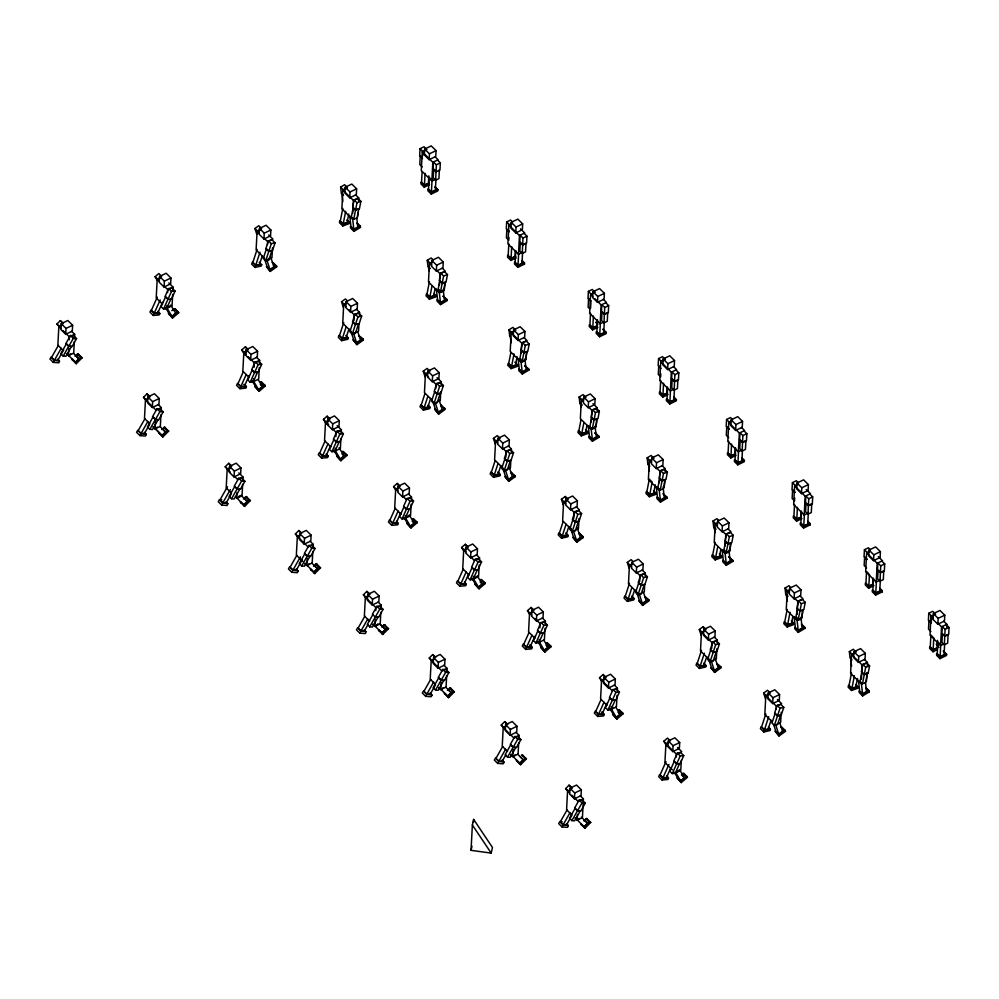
<?xml version="1.0" encoding="UTF-8"?>
<svg xmlns="http://www.w3.org/2000/svg" width="999" height="999" viewBox="0 0 999 999"><rect width="100%" height="100%" fill="white"/><g stroke="black" fill="none" stroke-linecap="round" stroke-linejoin="round"><path stroke-width="1.5" d="M63.212 323.464L60.34 320.629L56.881 324.101L59.753 326.948L61.488 325.212L58.841 326.473L57.867 345.204L63.149 350.412M61.214 323.688L60.914 329.533L65.709 334.278L72.315 331.106L72.627 325.249L67.82 320.504L61.214 323.688L66.021 328.421L65.709 334.278M74.313 341.571L73.714 353.097L68.431 355.632L68.806 348.426M69.256 339.785L69.406 336.913L63.074 330.644M74.463 338.686L74.688 334.365L71.528 331.243M149.838 396.703L146.953 393.868L143.494 397.34L146.378 400.187L148.114 398.451L145.467 399.712L144.48 418.444L149.763 423.663M147.84 396.928L147.54 402.772L152.335 407.517L158.941 404.345L159.253 398.489L154.445 393.756L147.84 396.928L152.647 401.673L152.335 407.517M159.828 277.959L157.193 279.221L156.206 297.952L162.55 304.208M159.565 276.436L159.253 282.28L164.061 287.025L170.667 283.853L170.966 277.997L166.171 273.251L159.565 276.436L164.36 281.169L164.061 287.025M160.939 414.81L160.34 426.336L155.045 428.871L155.432 421.665M161.164 410.489L161.314 407.604L158.142 404.483M166.92 305.494L166.771 308.379L172.053 305.844L172.665 294.318M167.607 292.532L167.757 289.66L164.585 286.526M172.889 289.997L173.039 287.113L168.819 282.942M229.82 467.882L227.185 469.155L226.199 487.874L231.481 493.094M229.558 466.358L229.246 472.215L234.053 476.96L240.659 473.776L240.959 467.932L236.164 463.186L229.558 466.358L234.353 471.103L234.053 476.96M246.453 351.198L243.818 352.46L242.832 371.191L249.176 377.447M237.063 492.544L236.763 498.314L242.045 495.766L242.657 484.253M246.191 349.675L245.879 355.519L250.687 360.264L257.292 357.093L257.592 351.236L252.797 346.503L246.191 349.675L250.986 354.42L250.687 360.264M242.882 479.932L243.032 477.047L238.811 472.877M259.728 229.957L257.093 231.231L256.106 249.95L264.56 258.291M259.465 228.434L259.153 234.29L263.961 239.023L270.567 235.851L270.866 229.995L266.071 225.262L259.465 228.434L264.26 233.179L263.961 239.023M253.546 378.746L253.396 381.618L258.679 379.083L259.29 367.557M254.146 367.22L254.37 362.899L248.039 356.631M259.515 363.236L259.665 360.352L256.493 357.23M267.495 244.543L267.657 241.658L264.485 238.524M272.49 247.764L271.953 257.842L267.994 259.752M299.975 535.102L297.34 536.376L296.353 555.094L302.697 561.363M299.712 533.578L299.4 539.435L304.208 544.18L310.814 540.996L311.114 535.152L306.318 530.407L299.712 533.578L304.508 538.324L304.208 544.18M312.812 551.473L312.2 562.986L306.918 565.534L307.292 558.329M313.037 547.152L313.187 544.268L310.015 541.133M330.02 419.043L327.135 416.196L323.439 419.368L326.323 422.215L328.172 420.629L325.524 421.903L324.55 440.621L330.881 446.89M327.897 419.105L327.597 424.962L332.392 429.707L338.998 426.523L339.31 420.679L334.503 415.934L327.897 419.105L332.704 423.851L332.392 429.707M346.815 188.112L342.844 190.022L341.87 208.741L352.435 219.181M345.217 187.225L344.917 193.082L349.712 197.827L356.318 194.643L356.631 188.799L351.823 184.053L345.217 187.225L350.025 191.97L349.712 197.827M335.264 448.176L335.115 451.061L340.397 448.514L340.921 438.436M335.864 436.65L336.089 432.33L332.917 429.208M347.327 300.849L345.404 298.951L341.546 301.748L344.418 304.595L346.353 303.197L343.706 304.47L342.732 323.189L351.186 331.531M346.091 301.673L345.779 307.53L350.574 312.262L357.192 309.091L357.492 303.246L352.697 298.501L346.091 301.673L350.886 306.418L350.574 312.262M341.221 432.679L341.383 429.795L337.15 425.624M352.734 213.411L353.409 200.449L342.844 190.022M357.717 216.633L357.942 212.312M358.541 200.799L358.691 197.914L355.532 194.78M353.971 320.654L354.27 314.897L348.988 309.678M358.953 323.876L358.579 331.081L353.296 333.616M359.415 315.234L359.565 312.362L356.393 309.228M368.007 595.966L365.359 597.24L364.373 615.958L369.655 621.178M367.732 594.442L367.42 600.299L372.227 605.044L378.833 601.873L379.145 596.016L374.338 591.271L367.732 594.442L372.527 599.188L372.227 605.044M380.831 612.337L380.219 623.851L374.937 626.398L375.312 619.193M375.774 610.551L375.924 607.667L365.359 597.24M381.056 608.016L381.206 605.132L378.034 601.997M398.326 487.849L395.679 489.123L394.705 507.842L401.036 514.11M398.052 486.326L397.752 492.182L402.547 496.928L409.153 493.743L409.465 487.899L404.657 483.154L398.052 486.326L402.859 491.071L402.547 496.928M426.885 149.638L424.013 146.791L420.042 148.701L419.68 155.719L422.552 158.566M425.562 150.275L422.265 151.86L421.278 170.592L431.843 181.019L435.814 179.108M422.702 155.757L422.927 151.548L420.042 148.701M422.102 171.965L421.566 182.205L424.45 185.052L428.409 183.154L428.796 175.836M405.419 515.397L405.269 518.281L410.552 515.734L411.151 504.22M424.637 149.076L424.325 154.92L429.133 159.665L435.739 156.493L436.051 150.637L431.243 145.891L424.637 149.076L429.445 153.809L429.133 159.665M424.263 187.2L424.363 185.452L421.004 182.13L420.904 183.891L424.263 187.2L429.558 184.665M424.45 185.052L425.062 173.351M411.376 499.9L411.526 497.015L408.366 493.881M431.843 181.019L432.829 162.3L422.265 151.86M431.231 194.081L431.318 192.332L427.959 189.011L427.872 190.759L431.231 194.081L437.837 190.909L437.899 189.735L435.377 187.25M431.418 191.933L432.03 180.232L429.145 177.385L428.534 189.086L431.418 191.933L435.377 190.022L435.914 179.783M432.117 261.988L429.47 263.261L428.484 281.98L439.048 292.42L444.343 289.872L444.717 282.68M429.995 371.228L427.122 368.394L423.251 371.191L426.136 374.038L428.072 372.627L425.424 373.901L424.45 392.632L431.843 399.925M439.398 169.855L438.936 178.634L435.626 180.22L436.363 164.823L433.491 161.975L433.116 168.993L436.001 171.84L439.96 169.942L440.334 162.912L437.45 160.077M431.843 260.464L431.543 266.321L436.338 271.066L442.944 267.882L443.256 262.038L438.449 257.292L431.843 260.464L436.65 265.21L436.338 271.066M427.797 371.116L427.497 376.96L432.292 381.705L438.898 378.534L439.21 372.677L434.403 367.932L427.797 371.116L432.604 375.849L432.292 381.705M439.048 292.42L439.198 289.535M439.435 285.214L440.035 273.689L436.863 270.567M435.764 388.661L435.989 384.34L432.817 381.206M440.746 391.883L440.297 400.524L436.326 402.422M441.121 384.677L441.271 381.793L437.05 377.622M435.576 657.417L432.692 654.57L429.233 658.054L432.117 660.901L433.841 659.153L431.206 660.426L430.219 679.158L435.502 684.365M433.578 657.642L433.266 663.486L438.074 668.231L444.68 665.059L444.992 659.203L440.184 654.457L433.578 657.642L438.374 662.374L438.074 668.231M446.678 675.524L446.066 687.05L440.784 689.585L441.158 682.379M446.903 671.203L447.053 668.319L443.881 665.197M467.669 548.076L463.698 549.987L462.724 568.706L469.055 574.974M466.083 547.19L465.771 553.046L470.566 557.792L477.185 554.62L477.485 548.763L472.689 544.018L466.083 547.19L470.879 551.935L470.566 557.792M473.439 576.261L473.289 579.145L478.571 576.61L479.17 565.084M479.408 560.764L479.557 557.879L476.386 554.745M471.041 850.336L472.365 824.999L473.651 819.392L492.482 847.502L491.208 853.109L471.041 850.336L472.003 846.141M473.489 822.377L473.651 819.392M512.549 221.928L510.626 220.03L506.668 221.94L506.293 228.958L509.178 231.805M500.149 438.449L497.277 435.614L493.406 438.411L496.291 441.246L498.226 439.847L495.579 441.121L494.605 459.852L503.046 468.194M512.187 223.514L508.891 225.1L507.904 243.831L518.469 254.258L522.44 252.36M497.952 438.336L497.652 444.18L502.447 448.926L509.053 445.754L509.365 439.897L504.557 435.152L497.952 438.336L502.759 443.069L502.447 448.926M508.803 243.744L508.191 255.444L511.076 258.291L515.034 256.393L515.347 250.537M508.966 237.263L508.816 240.185L506.406 237.812L506.868 229.046L509.265 231.406M511.263 222.315L510.951 228.159L515.759 232.904L522.365 229.733L522.664 223.876L517.869 219.131L511.263 222.315L516.058 227.048L515.759 232.904M510.889 260.452L510.988 258.691L507.617 255.369L507.529 257.13L510.889 260.452L516.183 257.904M511.076 258.291L511.688 246.591M513.823 331.431L511.188 332.692L510.202 351.423L520.766 361.85L526.048 359.315L526.436 352.11M515.771 250.624L515.159 262.325L518.031 265.172L522.002 263.261L522.614 251.561M505.844 457.317L506.143 451.548L502.972 448.426M513.561 329.907L513.249 335.751L518.056 340.497L524.662 337.325L524.962 331.468L520.167 326.735L513.561 329.907L518.356 334.653L518.056 340.497M518.469 254.258L519.455 235.539L508.891 225.1M517.857 267.32L517.944 265.572L514.585 262.25L514.497 263.998L517.857 267.32L524.463 264.148L524.525 262.974L522.002 260.489M518.031 265.172L518.656 253.471M510.826 460.539L510.452 467.744L506.481 469.642M511.276 451.898L511.426 449.013L508.266 445.879M522.252 253.471L519.855 251.099L520.317 242.32L522.714 244.693L526.023 243.107L525.561 251.873L522.252 253.471L522.989 238.062L520.117 235.215L519.742 242.245L522.627 245.08L526.585 243.182L526.96 236.164L524.075 233.316M520.766 361.85L520.916 358.978M521.216 353.209L521.753 343.132L511.188 332.692M507.592 724.475L504.707 721.628L501.248 725.099L504.133 727.946L505.856 726.211L503.221 727.484L502.235 746.203L507.517 751.423M505.594 724.687L505.282 730.544L510.089 735.276L516.695 732.105L517.007 726.261L512.2 721.515L505.594 724.687L510.389 729.432L510.089 735.276M518.693 742.569L518.081 754.095L512.799 756.643L513.174 749.437M518.918 738.249L519.068 735.376L515.896 732.242M534.04 610.327L531.156 607.479L527.46 610.639L530.344 613.486L532.192 611.9L529.545 613.174L528.571 631.905L534.902 638.161M531.918 610.389L531.618 616.233L536.413 620.978L543.019 617.807L543.331 611.95L538.536 607.205L531.918 610.389L536.725 615.122L536.413 620.978M539.285 639.447L539.135 642.332L544.418 639.797L545.017 628.271M539.885 627.934L540.109 623.613L534.827 618.393M545.242 623.95L545.404 621.066L542.232 617.944M567.569 500.087L563.598 501.985L562.624 520.716L571.066 529.058M565.971 499.2L565.671 505.044L570.466 509.79L577.072 506.618L577.385 500.761L572.577 496.016L565.971 499.2L570.779 503.933L570.466 509.79M573.863 518.181L574.163 512.425L570.991 509.29M583.978 398.651L581.343 399.912L580.357 418.643L590.921 429.071L596.203 426.536L596.515 420.766M595.229 292.32L592.345 289.473L588.386 291.371L588.011 298.401L590.896 301.248M588.586 298.476L588.124 307.255L589.722 308.841M583.716 397.127L583.404 402.972L588.211 407.717L594.817 404.545L595.117 398.688L590.322 393.956L583.716 397.127L588.511 401.873L588.211 407.717M578.995 518.518L578.471 528.608L574.5 530.506M593.244 293.269L590.596 294.543L589.622 313.261L600.187 323.701L604.145 321.79M590.596 308.167L590.909 302.31M590.521 313.187L589.909 324.887L592.794 327.734L596.753 325.824L597.065 319.98M592.981 291.745L592.669 297.602L597.477 302.347L604.083 299.163L604.383 293.319L599.587 288.574L592.981 291.745L597.777 296.491L597.477 302.347M570.204 789.747L567.557 791.021L566.583 809.752L571.865 814.959M592.607 329.882L592.694 328.122L589.335 324.812L589.248 326.561L592.607 329.882L597.889 327.347M592.794 327.734L593.406 316.034M569.929 788.223L569.63 794.08L574.425 798.825L581.031 795.654L581.343 789.797L576.535 785.052L569.929 788.223L574.737 792.969L574.425 798.825M591.296 421.878L591.908 410.352L588.736 407.217M597.489 320.055L596.865 331.768L599.75 334.603L603.721 332.704L604.258 322.465M599.575 336.763L599.662 335.002L596.303 331.68L596.203 333.441L599.575 336.763L606.181 333.579L606.243 332.417L602.872 329.096M600.187 323.701L601.161 304.97L594.83 298.713M599.75 334.603L600.362 322.902M597.04 410.689L597.19 407.804L592.969 403.633M580.244 795.778L583.416 798.913L582.429 817.644L577.147 820.179L577.447 814.422M603.97 322.902L601.573 320.529L602.035 311.75L604.432 314.123L607.729 312.537L607.267 321.316L603.97 322.902L604.707 307.505L601.823 304.658L601.46 311.676L604.345 314.523L608.304 312.612L608.666 305.594L605.794 302.747M605.531 678.321L601.56 680.232L600.586 698.95L606.917 705.207M603.933 677.434L603.633 683.291L608.428 688.024L615.034 684.852L615.347 679.008L610.551 674.263L603.933 677.434L608.741 682.18L608.428 688.024M611.301 706.505L611.151 709.39L616.433 706.842L617.032 695.316M617.257 690.996L617.419 688.124L614.248 684.989M633.054 561.563L631.143 559.665L627.272 562.462L630.157 565.309L632.092 563.911L629.445 565.172L628.471 583.903L636.912 592.245M631.818 562.387L631.518 568.231L636.313 572.976L642.919 569.805L643.231 563.948L638.423 559.215L631.818 562.387L636.625 567.132L636.313 572.976M639.71 581.368L640.009 575.611L635.789 571.44M652.01 459.515L649.362 460.789L648.376 479.508L658.94 489.935M644.692 584.59L644.318 591.795L639.035 594.33M645.142 575.948L645.292 573.064L642.132 569.942M651.735 457.992L651.423 463.848L656.231 468.581L662.837 465.409L663.149 459.565L658.341 454.82L651.735 457.992L656.53 462.737L656.231 468.581M665.384 359.54L662.499 356.693L658.541 358.591L658.166 365.622L661.051 368.469M658.741 365.696L658.279 374.475L660.676 376.848L660.839 373.913M664.06 360.177L660.751 361.763L659.777 380.482L670.341 390.921L674.3 389.011M660.676 380.407L660.064 392.108L662.949 394.955L666.907 393.044L667.22 387.2M663.136 358.966L662.824 364.822L667.632 369.555L674.238 366.383L674.537 360.539L669.742 355.794L663.136 358.966L667.931 363.711L667.632 369.555M662.762 397.103L662.849 395.342L659.49 392.033L659.402 393.781L662.762 397.103L668.044 394.568M662.949 394.955L663.561 383.254M659.315 482.742L659.927 471.216L656.755 468.081M667.644 387.275L667.02 398.988L669.904 401.823L673.875 399.925L674.412 389.685M664.235 487.4L664.535 481.643M665.059 471.553L665.209 468.681L662.037 465.546M669.73 403.983L669.817 402.222L666.458 398.901L666.358 400.661L669.73 403.983L676.335 400.799L676.398 399.637L673.875 397.14M669.904 401.823L671.316 372.19L660.751 361.763M674.5 381.743L674.862 374.725L671.977 371.878L671.615 378.896L674.5 381.743L678.458 379.832L678.821 372.814L675.948 369.967M674.125 390.122L674.587 381.343L672.19 378.971L671.728 387.749L674.125 390.122L677.422 388.536L677.884 379.757M670.391 740.921L667.519 738.074L663.823 741.233L666.695 744.08L668.543 742.494L665.908 743.768L664.922 762.499L672.315 769.792M668.281 740.971L667.969 746.827L672.777 751.573L679.382 748.401L679.695 742.544L674.887 737.799L668.281 740.971L673.076 745.716L672.777 751.573M676.323 757.08L676.473 754.195L665.908 743.768M681.306 760.301L680.769 770.391L675.486 772.926M705.431 630.319L701.46 632.23L700.486 650.948L711.051 661.388L716.333 658.841L716.857 648.763M703.833 629.432L703.533 635.289L708.328 640.034L714.934 636.863L715.247 631.006L710.439 626.261L703.833 629.432L708.641 634.178L708.328 640.034M717.844 522.702L715.209 523.976L714.223 542.694L724.787 553.134L730.069 550.586L730.456 543.381M717.582 521.178L717.27 527.035L722.077 531.768L728.683 528.596L728.995 522.752L724.188 518.006L717.582 521.178L722.377 525.924L722.077 531.768M711.725 648.426L712.025 642.657L701.46 632.23M732.442 419.455L730.519 417.557L726.56 419.468L726.186 426.486L729.07 429.333M717.157 643.006L717.307 640.122L714.148 636.987M732.08 421.041L728.783 422.627L727.796 441.346L738.361 451.785L742.319 449.875M728.696 441.271L728.084 452.972L730.968 455.819L734.927 453.908L735.239 448.064M731.156 419.83L730.843 425.686L735.651 430.432L742.257 427.247L742.557 421.403L737.761 416.658L731.156 419.83L735.951 424.575L735.651 430.432M724.787 553.134L724.937 550.249M725.162 545.929L725.774 534.403L722.602 531.268M730.781 457.967L730.868 456.218L727.509 452.897L727.422 454.645L730.781 457.967L736.063 455.432M730.968 455.819L731.58 444.118M735.664 448.151L735.052 459.852L737.924 462.699L741.895 460.789L742.432 450.549M738.361 451.785L739.347 433.054L728.783 422.627M737.749 464.847L737.836 463.086L734.477 459.765L734.39 461.526L737.749 464.847L744.355 461.675L744.417 460.502L741.895 458.017M737.924 462.699L738.536 450.986M742.145 450.986L739.747 448.613L740.209 439.835L742.607 442.207L745.903 440.621L745.454 449.4L742.145 450.986L742.881 435.589L739.997 432.742L739.635 439.76L742.519 442.607L746.478 440.696L746.852 433.678L743.968 430.831M770.379 693.106L767.494 690.259L763.636 693.056L766.52 695.903L768.443 694.505L765.808 695.766L764.822 714.497L772.215 721.802M768.181 692.981L767.869 698.825L772.677 703.571L779.282 700.399L779.582 694.542L774.787 689.809L768.181 692.981L772.976 697.714L772.677 703.571M776.223 709.078L776.373 706.206L765.808 695.766M798.288 482.642L796.365 480.744L792.407 482.654L792.032 489.672L794.917 492.519M789.859 589.76L787.224 591.021L786.238 609.752L796.802 620.179L802.085 617.644L802.397 611.875M781.206 712.299L780.669 722.389L776.71 724.287M797.926 484.228L794.63 485.814L793.643 504.545L804.207 514.972L808.166 513.061M789.597 588.236L789.285 594.08L794.093 598.826L800.699 595.654L801.011 589.797L796.203 585.052L789.597 588.236L794.392 592.969L794.093 598.826M794.704 497.977L794.542 500.899L792.145 498.526L792.607 489.747L795.004 492.12M794.542 504.458L793.93 516.158L796.815 519.005L800.773 517.107L801.086 511.251M797.002 483.017L796.69 488.873L801.498 493.618L808.104 490.447L808.403 484.59L803.608 479.845L797.002 483.017L801.797 487.762L801.498 493.618M796.628 521.153L796.715 519.405L793.356 516.083L793.268 517.844L796.628 521.153L801.91 518.618M796.815 519.005L797.427 507.305M801.51 511.338L800.886 523.039L803.77 525.886L807.741 523.976L808.353 512.275M796.802 620.179L796.952 617.295M797.102 614.422L797.789 601.46L794.617 598.326M803.596 528.034L803.683 526.273L800.324 522.964L800.224 524.712L803.596 528.034L810.201 524.862L810.264 523.688L807.741 521.203M804.207 514.972L805.182 496.241L794.63 485.814M803.77 525.886L804.382 514.185M807.991 514.173L805.594 511.8L806.056 503.034L808.453 505.394L811.75 503.808L811.3 512.587L807.991 514.173L808.728 498.776L805.843 495.929L805.481 502.947L808.366 505.794L812.324 503.896L812.699 496.865L809.814 494.018M854.207 653.296L851.56 654.57L850.586 673.289L861.15 683.716M853.933 651.773L853.633 657.629L858.428 662.362L865.034 659.19L865.346 653.346L860.551 648.601L853.933 651.773L858.74 656.518L858.428 662.362M870.304 549.7L868.381 547.802L864.422 549.7L864.048 556.73L866.932 559.565M869.942 551.273L866.645 552.872L865.658 571.59L876.223 582.017L880.181 580.119M861.375 679.395L862.125 664.997L851.56 654.57M869.018 550.074L868.705 555.931L873.513 560.664L880.119 557.492L880.419 551.648L875.624 546.903L869.018 550.074L873.813 554.82L873.513 560.664M868.643 588.211L868.73 586.45L865.371 583.141L865.284 584.89L868.643 588.211L873.925 585.676M873.101 578.309L872.789 584.153L868.83 586.063L869.442 574.35M866.433 681.181L866.882 672.539M867.257 665.334L867.419 662.462L864.247 659.328M873.526 578.384L872.901 590.084L875.786 592.931L879.757 591.033L880.369 579.333M876.223 582.017L877.197 563.299L866.645 552.872M875.611 595.092L875.698 593.331L872.339 590.009L872.239 591.77L875.611 595.092L882.217 591.908L882.279 590.746L879.757 588.249M875.786 592.931L876.398 581.231M880.007 581.231L877.609 578.858L878.071 570.079L880.469 572.452L883.765 570.866L883.316 579.645L880.007 581.231L880.743 565.821L877.859 562.986L877.497 570.004L880.381 572.852L884.34 570.941L884.714 563.923L881.83 561.076M935.601 614.185L932.729 611.338L928.758 613.249L928.396 620.267L931.268 623.114L931.567 617.494M933.628 615.134L930.981 616.408L929.994 635.127L940.559 645.566L944.53 643.656M933.353 613.611L933.054 619.467L937.849 624.213L944.455 621.028L944.767 615.184L939.959 610.439L933.353 613.611L938.161 618.356L937.849 624.213M932.991 651.748L933.078 649.999L929.719 646.678L929.619 648.426L932.991 651.748L936.95 649.85M933.166 649.6L933.778 637.899L930.906 635.052L930.281 646.753L933.166 649.6L937.137 647.689L937.512 640.384M940.559 645.566L941.545 626.835L937.324 622.664M939.947 658.628L940.034 656.867L936.675 653.546L936.587 655.307L939.947 658.628L946.553 655.456L946.615 654.283L943.256 650.961M940.134 656.48L940.746 644.767L937.861 641.932L937.249 653.633L940.134 656.48L944.092 654.57L944.629 644.33M945.903 635.464L948.113 634.402L947.651 643.181L944.342 644.767L945.091 629.37L942.207 626.523L941.832 633.541L944.717 636.388L948.688 634.49L949.05 627.459L946.165 624.612M946.677 627.185L946.827 624.3L943.655 621.166M342.794 208.416L340.347 220.879L343.231 223.726L347.128 222.327L348.763 214.011M342.782 225.949L343.144 224.088L339.785 220.767L339.423 222.64L342.782 225.949L349.275 223.626L349.525 222.377L347.003 219.892M343.231 223.726L345.679 211.251M354.108 199.875L352.635 207.367L355.519 210.215L359.415 208.816L360.889 201.323L358.004 198.489L354.108 199.875L356.98 202.722L353.771 219.206L357.018 218.044L358.853 208.691L355.607 209.852L353.196 207.48L351.361 216.845L353.771 219.206M429.42 281.656L426.973 294.118L429.857 296.965L433.753 295.567L435.114 288.636M429.408 299.188L429.77 297.327L426.411 294.006L426.049 295.879L429.408 299.188L435.901 296.865L436.151 295.617L433.941 293.569M429.857 296.965L432.03 285.876M440.721 273.127L439.26 280.607L442.145 283.454L446.041 282.055L447.502 274.563L444.63 271.728L440.721 273.127L443.606 275.961L440.384 292.445L443.643 291.283L445.479 281.93M439.822 280.731L437.987 290.085L440.384 292.445M510.864 352.472L508.691 363.561L511.575 366.408L515.472 365.01L517.107 356.693M511.126 368.631L511.488 366.758L508.129 363.436L507.754 365.309L511.126 368.631L517.619 366.296L517.869 365.06L514.822 362.175M511.575 366.408L514.023 353.933M522.44 342.557L520.979 350.037L523.851 352.884L527.759 351.486L529.22 344.006L526.348 341.159L522.44 342.557L525.324 345.404L522.102 361.888L525.349 360.726L527.185 351.373L523.938 352.535L521.54 350.162L519.705 359.515L522.102 361.888M581.018 419.692L578.846 430.781L581.73 433.628L585.626 432.23L586.987 425.299M581.281 435.851L581.643 433.978L578.284 430.656L577.909 432.53L581.281 435.851L587.774 433.516L588.024 432.267L585.501 429.782M581.73 433.628L583.903 422.54M592.594 409.777L591.133 417.257L594.005 420.104L597.914 418.706L599.375 411.226L596.49 408.379L592.594 409.777L595.479 412.624L592.257 429.108L595.504 427.947L597.34 418.593L594.093 419.755L591.695 417.382L589.86 426.735L592.257 429.108M649.3 496.715L649.662 494.842L646.303 491.52L645.928 493.394L649.3 496.715L655.794 494.393L656.043 493.144L653.521 490.646M649.75 494.493L652.197 482.017L649.313 479.17L646.865 491.645L649.75 494.493L653.646 493.094L655.282 484.777M660.614 470.641L659.153 478.134L662.025 480.969L665.933 479.57L667.394 472.09L664.522 469.243L660.614 470.641L663.498 473.489L660.277 489.972L663.536 488.811L665.371 479.458L662.112 480.619L659.715 478.246L657.879 487.599L660.277 489.972M715.159 542.357L712.712 554.832L715.596 557.679L719.492 556.281L720.853 549.35M715.147 559.902L715.509 558.029L712.15 554.72L711.775 556.58L715.147 559.902L721.64 557.579L721.89 556.331L719.367 553.833M715.596 557.679L717.769 546.59M726.46 533.828L724.999 541.321L727.871 544.155L731.78 542.769L733.241 535.277L730.369 532.43L726.46 533.828L729.345 536.675L726.123 553.159L729.382 551.997L731.206 542.644M725.561 541.433L723.726 550.786L726.123 553.159M787.175 609.415L784.727 621.89L787.612 624.737L791.508 623.339L792.869 616.408M787.162 626.96L787.524 625.087L784.165 621.765L783.79 623.638L787.162 626.96L793.656 624.625L793.905 623.376L791.383 620.891M787.612 624.737L790.059 612.262M798.476 600.886L797.015 608.366L799.887 611.213L803.795 609.815L805.256 602.335L802.384 599.487L798.476 600.886L801.36 603.733L798.139 620.217L801.398 619.055L803.221 609.69L801.061 610.476M797.577 608.491L795.741 617.844L798.139 620.217M851.51 672.951L849.075 685.426L851.947 688.274L855.856 686.875L857.479 678.558M851.498 690.496L851.86 688.623L848.501 685.302L848.139 687.175L851.498 690.496L858.004 688.174L858.241 686.925L855.718 684.427M851.947 688.274L854.395 675.799M862.824 664.422L861.35 671.915L864.235 674.75L868.131 673.351L869.605 665.871L866.72 663.024L862.824 664.422L865.696 667.27L862.487 683.753L865.733 682.592L867.569 673.239L864.322 674.4L861.912 672.027L860.077 681.38L862.487 683.753M257.105 249.35L252.872 262.35L255.756 265.197L259.515 264.335L262.337 255.669M255.045 267.457L255.682 265.497L261.738 264.71L261.313 266.009L255.045 267.457L251.686 264.136L252.322 262.188L255.682 265.497M255.756 265.197L259.99 252.198M268.419 240.821L265.871 248.614L268.756 251.461L272.515 250.599L275.05 242.807L272.178 239.96L268.419 240.821L271.291 243.669L275.05 242.807M265.659 260.901L268.793 260.19L271.965 250.437L268.831 251.149L266.433 248.788L263.249 258.529L265.659 260.901L271.291 243.669M343.731 322.59L339.498 335.589L342.382 338.436L346.141 337.575L348.963 328.908M341.67 340.696L342.307 338.748L348.364 337.949L347.939 339.248L341.67 340.696L338.311 337.375L338.948 335.427L342.307 338.748M342.382 338.436L346.141 326.873M355.032 314.061L352.497 321.853L355.382 324.7L359.141 323.838L361.675 316.046L358.803 313.199L355.032 314.061L357.917 316.908L361.675 316.046M352.285 334.141L355.407 333.429L358.591 323.676L355.457 324.4L353.047 322.028L349.875 331.768L352.285 334.141L357.917 316.908M424.975 393.469L421.216 405.02L424.1 407.867L427.859 407.005L430.681 398.339M423.389 410.127L424.026 408.179L430.082 407.392L429.657 408.691L423.389 410.127L420.03 406.805L420.666 404.857L424.026 408.179M424.1 407.867L427.859 396.316M436.75 383.491L434.215 391.296L437.1 394.143L440.859 393.281L443.394 385.477L440.509 382.629L436.75 383.491L439.635 386.338L443.394 385.477M434.765 391.458L431.593 401.211L433.991 403.584L437.125 402.859L440.297 393.107L437.162 393.831L435.564 392.257M433.991 403.584L439.635 386.338M495.129 460.689L491.371 472.24L494.255 475.087L498.014 474.225L500.836 465.559M493.543 477.347L494.18 475.399L500.237 474.612L499.812 475.911L493.543 477.347L490.184 474.026L490.821 472.077L494.18 475.399M494.255 475.087L498.014 463.536M506.905 450.711L504.37 458.516L507.255 461.363L511.013 460.502L513.548 452.697L510.664 449.85L506.905 450.711L509.79 453.558L513.548 452.697M507.317 461.051L504.92 458.678L501.748 468.431L504.145 470.804L509.79 453.558M563.149 521.553L559.39 533.116L562.275 535.951L566.033 535.089L568.856 526.423M561.563 538.211L562.2 536.263L568.256 535.476L567.832 536.775L561.563 538.211L558.204 534.902L558.841 532.942L562.2 536.263M562.275 535.951L566.033 524.4M574.924 511.588L572.39 519.38L575.274 522.227L579.033 521.366L581.568 513.561L578.683 510.714L574.924 511.588L577.809 514.423L581.568 513.561M572.165 531.668L575.299 530.944L578.471 521.203L575.349 521.915L572.939 519.542L569.767 529.295L572.165 531.668L577.809 514.423M629.47 583.304L625.237 596.303L628.121 599.15L631.88 598.276L634.702 589.61M627.409 601.398L628.046 599.45L634.103 598.663L633.678 599.962L627.409 601.398L624.05 598.089L624.687 596.141L628.046 599.45M628.121 599.15L631.88 587.587M640.771 574.775L638.236 582.567L641.121 585.414L644.879 584.552L647.414 576.748L644.53 573.913L640.771 574.775L643.656 577.622L647.414 576.748M638.011 594.855L641.146 594.143L644.318 584.39L641.183 585.102L638.786 582.742L635.614 592.482L638.011 594.855L643.656 577.622M701.485 650.349L697.252 663.348L700.137 666.196L703.895 665.334L706.718 656.668M699.425 668.456L700.062 666.508L706.118 665.721L705.694 667.02L699.425 668.456L696.066 665.134L696.703 663.186L700.062 666.508M700.137 666.196L704.37 653.196M712.786 641.82L710.252 649.625L713.136 652.472L716.895 651.61L719.43 643.806L716.545 640.958L712.786 641.82L715.671 644.667L719.43 643.806M712.399 651.373L710.801 649.787L707.629 659.54L710.027 661.912L715.671 644.667M765.821 713.898L761.6 726.897L764.472 729.732L768.231 728.87L771.053 720.204M763.773 731.992L764.397 730.044L770.454 729.258L770.029 730.556L763.773 731.992L760.401 728.683L761.038 726.723L764.397 730.044M764.472 729.732L768.706 716.733M777.135 705.369L774.587 713.161L777.472 716.008L781.23 715.147L783.778 707.342L780.893 704.495L777.135 705.369L780.007 708.204L783.778 707.342M774.375 725.449L777.509 724.725L780.681 714.984L777.547 715.696L775.149 713.323L771.977 723.076L774.375 725.449L780.007 708.204M157.318 297.078L151.386 310.339L154.258 313.187L157.805 312.874L162.562 302.26M154.258 313.187L160.202 299.912M153.322 315.447L154.208 313.449L159.828 313.599L159.228 314.922L153.322 315.447L149.962 312.125L150.849 310.14L154.208 313.449M168.619 288.536L165.06 296.503L167.944 299.35L171.491 299.038L175.05 291.071L172.165 288.224L168.619 288.536L171.503 291.383L175.05 291.071M167.994 299.088L165.597 296.715L161.151 306.668L163.549 309.041L171.503 291.383M170.954 298.826L166.508 308.778L163.549 309.041M243.344 371.64L238.012 383.591L240.884 386.426L244.43 386.113L249.188 375.499M239.947 388.686L240.834 386.688L246.441 386.838L245.854 388.161L239.947 388.686L236.576 385.364L237.475 383.379L240.834 386.688M240.884 386.426L246.229 374.488M255.245 361.788L251.686 369.742L254.57 372.59L258.117 372.277L261.676 364.31L258.791 361.476L255.245 361.788L258.129 364.623L261.676 364.31M250.175 382.28L253.122 382.018L257.58 372.065L254.62 372.327L252.223 369.955L247.764 379.907L250.175 382.28L258.129 364.623M325.062 441.071L319.717 453.022L322.602 455.869L326.149 455.556L330.307 446.266M321.653 458.116L322.552 456.131L328.159 456.268L327.572 457.604L321.653 458.116L318.294 454.807L319.18 452.809L322.552 456.131M322.602 455.869L327.947 443.918M336.963 431.218L333.404 439.185L336.276 442.033L339.822 441.72L343.394 433.753L340.509 430.906L336.963 431.218L339.847 434.066L343.394 433.753M331.88 451.723L334.84 451.461L339.298 441.508L336.338 441.77L333.941 439.398L329.483 449.35L331.88 451.723L339.847 434.066M395.217 508.291L389.872 520.242L392.757 523.089L396.303 522.777L400.462 513.486M391.808 525.337L392.707 523.351L398.314 523.488L397.727 524.825L391.808 525.337L388.449 522.027L389.335 520.029L392.707 523.351M392.757 523.089L398.102 511.138M407.117 498.439L403.559 506.406L406.431 509.253L409.977 508.941L413.549 500.974L410.664 498.126L407.117 498.439L410.002 501.286L413.549 500.974M406.493 508.991L404.096 506.618L399.637 516.57L402.035 518.943L410.002 501.286M409.453 508.728L404.995 518.681L402.035 518.943M463.236 569.168L457.892 581.106L460.776 583.953L464.323 583.641L468.481 574.35M459.827 586.213L460.726 584.215L466.333 584.365L465.746 585.689L459.827 586.213L456.468 582.892L457.367 580.894L460.726 584.215M460.776 583.953L466.121 572.002M475.137 559.303L471.578 567.27L474.463 570.117L478.009 569.805L481.568 561.838L478.683 558.99L475.137 559.303L478.022 562.15L481.568 561.838M474.513 569.855L472.115 567.482L467.657 577.434L470.067 579.807L478.022 562.15M477.472 569.592L473.014 579.545L470.067 579.807M529.083 632.355L523.738 644.293L526.623 647.14L530.169 646.828L534.915 636.213M525.674 649.4L526.573 647.402L532.18 647.552L531.593 648.875L525.674 649.4L522.315 646.078L523.201 644.08L526.573 647.402M526.623 647.14L531.967 635.202M540.983 622.489L537.425 630.456L540.297 633.304L543.843 632.991L547.415 625.024L544.53 622.177L540.983 622.489L543.868 625.337L547.415 625.024M535.901 642.994L540.359 633.041L537.962 630.669L533.503 640.621L535.901 642.994L538.861 642.732L543.319 632.779M540.297 633.304L543.868 625.337M601.098 699.4L595.754 711.35L598.638 714.198L602.185 713.885L606.93 703.259M597.689 716.445L598.588 714.46L604.195 714.597L603.608 715.933L597.689 716.445L594.33 713.124L595.217 711.138L598.588 714.46M598.638 714.198L603.983 702.247M612.999 689.547L609.44 697.514L612.312 700.361L615.859 700.049L619.43 692.082L616.545 689.235L612.999 689.547L615.884 692.394L619.43 692.082M607.916 710.052L610.876 709.789L615.334 699.837L612.375 700.087L609.977 697.727L605.519 707.679L607.916 710.052L615.884 692.394M666.033 761.613L660.102 774.887L662.986 777.734L666.533 777.422L670.679 768.131M662.037 779.994L662.924 777.996L668.543 778.146L667.944 779.47L662.037 779.994L658.678 776.673L659.565 774.675L662.924 777.996M662.986 777.734L668.918 764.46M677.334 753.084L673.776 761.051L676.66 763.898L680.207 763.586L683.766 755.619L680.881 752.771L677.334 753.084L680.219 755.931L683.766 755.619M672.265 773.588L676.71 763.636L674.313 761.263L669.867 771.216L672.265 773.588L675.224 773.326L679.67 763.373M676.66 763.898L680.219 755.931M58.367 345.379L51.586 357.33L54.47 360.177L57.73 360.427L63.749 349.8M53.309 362.387L54.446 360.402L59.341 360.764L59.503 361.476L58.754 362.799L53.309 362.387L49.95 359.066L51.074 357.08L54.446 360.402M54.47 360.177L61.239 348.214M70.417 335.514L65.909 343.494L68.781 346.328L72.053 346.578L76.561 338.611L73.676 335.764L70.417 335.514L73.302 338.361L76.561 338.611M63.174 356.081L68.819 346.116L71.541 346.328L65.897 356.293L63.174 356.081L60.777 353.708L66.421 343.743L68.819 346.116M68.781 346.328L73.302 338.361M144.98 418.618L138.212 430.569L141.096 433.416L144.356 433.666L149.625 424.363M139.935 435.626L141.059 433.641L145.954 434.003L146.129 434.715L145.379 436.039L139.935 435.626L136.576 432.305L137.7 430.319L141.059 433.641M141.096 433.416L147.864 421.466M157.043 408.753L152.522 416.733L155.407 419.58L158.679 419.817L163.187 411.85L160.302 409.003L157.043 408.753L159.927 411.6L163.187 411.85M149.8 429.32L152.522 429.533L158.167 419.568L155.444 419.355L153.034 416.983L147.402 426.96L149.8 429.32L159.927 411.6M221.865 499.937L219.418 499.75L218.294 501.748L221.653 505.069L227.085 505.482L227.672 503.446L225.999 501.785M227.447 486.725L219.93 500.012L222.814 502.859L226.074 503.096L231.343 493.806M222.814 502.859L230.332 489.572M221.653 505.069L222.777 503.071L227.672 503.446M238.761 478.196L234.241 486.163L237.125 489.011L240.384 489.26L244.905 481.281L242.02 478.434L238.761 478.196L241.633 481.043L244.905 481.281M237.15 488.798L234.753 486.426L229.108 496.391L231.518 498.763L241.633 481.043M239.872 488.998L234.228 498.963L231.518 498.763M296.853 555.269L290.085 567.232L292.969 570.079L296.228 570.317L302.247 559.69M291.808 572.29L292.932 570.292L297.827 570.666L298.002 571.366L297.24 572.689L291.808 572.29L288.449 568.968L289.573 566.97L292.932 570.292M292.969 570.079L300.487 556.793M308.916 545.417L304.395 553.384L307.28 556.231L310.539 556.48L315.06 548.501L312.175 545.654L308.916 545.417L311.788 548.264L315.06 548.501M301.673 565.983L307.305 556.018L310.027 556.218L304.383 566.183L301.673 565.983L299.263 563.611L304.907 553.646L307.305 556.018M307.28 556.231L311.788 548.264M364.872 616.133L358.104 628.096L360.989 630.943L364.248 631.193L368.007 624.55M359.827 633.154L360.951 631.156L365.846 631.53L366.021 632.23L365.272 633.566L359.827 633.154L356.468 629.832L357.592 627.847L360.951 631.156M360.989 630.943L367.757 618.98M376.935 606.281L372.415 614.248L375.299 617.095L378.559 617.345L383.079 609.365L380.194 606.53L376.935 606.281L379.807 609.128L383.079 609.365M372.927 614.51L367.295 624.475L369.692 626.848L372.415 627.047L378.047 617.082L375.337 616.883M369.692 626.848L379.807 609.128M430.719 679.332L423.951 691.283L426.835 694.13L430.094 694.38L435.364 685.077M425.674 696.34L426.798 694.342L431.693 694.717L431.868 695.416L431.106 696.753L425.674 696.34L422.315 693.019L423.439 691.033L426.798 694.342M426.835 694.13L433.603 682.167M442.782 669.467L438.261 677.447L441.146 680.282L444.405 680.531L448.926 672.552L446.041 669.717L442.782 669.467L445.654 672.315L448.926 672.552M435.539 690.034L438.261 690.247L443.893 680.269L441.183 680.069L438.773 677.697L433.129 687.662L435.539 690.034L445.654 672.315M502.734 746.378L495.966 758.341L498.851 761.188L502.11 761.425L505.869 754.782M497.689 763.398L498.813 761.4L503.708 761.762L503.883 762.474L503.121 763.798L497.689 763.398L494.33 760.077L495.454 758.079L498.813 761.4M498.851 761.188L505.619 749.225M514.797 736.525L510.277 744.492L513.161 747.339L516.421 747.589L520.941 739.61L518.056 736.763L514.797 736.525L517.669 739.36L520.941 739.61M507.554 757.092L513.199 747.127L515.909 747.327L510.277 757.292L507.554 757.092L505.144 754.72L510.789 744.755L513.199 747.127M513.161 747.339L517.669 739.36M562.25 821.802L559.79 821.628L558.666 823.613L562.025 826.935L567.469 827.347L568.056 825.311L566.371 823.651M567.082 809.914L560.302 821.877L563.186 824.724L566.458 824.974L571.715 815.671M563.186 824.724L569.954 812.761M562.025 826.935L563.161 824.937L568.056 825.311M579.133 800.062L574.625 808.029L577.497 810.876L580.769 811.126L585.277 803.146L582.405 800.311L579.133 800.062L582.017 802.909L585.277 803.146M571.89 820.629L574.612 820.828L580.257 810.863L577.534 810.664L575.137 808.291L569.492 818.256L571.89 820.629L582.017 802.909M70.592 353.883L68.856 355.632L66.933 353.733M75.05 356.268L78.022 353.933L82.03 357.904L76.261 363.698L71.928 359.39L72.902 360.377M72.465 359.34L75.337 362.187L78.796 358.716L73.402 353.246M81.381 357.255L75.287 362.712L76.261 363.698M160.027 426.486L165.422 431.955L161.963 435.427L155.482 428.871L157.218 427.135M161.663 429.508L164.648 427.172L168.656 431.143L162.887 436.938L158.554 432.629L159.528 433.616M168.656 431.143L167.108 430.744L161.913 435.951L162.887 436.938M228.134 469.73L225.212 466.77L228.671 463.299L231.556 466.146M228.958 468.756L230.694 467.02M237.2 498.301L239.797 495.691M243.381 498.938L246.366 496.603L250.374 500.586L244.605 506.381L240.272 502.072L241.246 503.059M240.796 502.022L243.681 504.87L247.14 501.386L241.021 495.267M250.374 500.586L248.826 500.174L243.631 505.394L244.605 506.381M298.289 536.95L295.367 533.99L298.826 530.519L301.71 533.366M309.078 563.786L307.355 565.521L305.432 563.623M313.536 566.158L316.521 563.823L320.529 567.807L314.76 573.601L310.427 569.293L311.401 570.279M310.951 569.243L313.836 572.09L317.295 568.606L311.888 563.136M320.529 567.807L318.981 567.395L313.786 572.614L314.76 573.601M366.308 597.814L363.386 594.867L366.845 591.383L369.73 594.23M377.972 623.788L375.374 626.385L373.451 624.487M381.556 627.035L384.54 624.687L388.549 628.671L382.779 634.465L378.446 630.157L379.42 631.143M378.971 630.107L381.855 632.954L385.314 629.47L379.907 624.013M388.549 628.671L387 628.259L381.805 633.478L382.779 634.465M441.221 689.585L442.944 687.836M447.402 690.222L450.387 687.886L454.395 691.857L448.626 697.652L444.293 693.343L445.267 694.33M444.817 693.294L447.702 696.141L451.161 692.669L445.754 687.2M454.395 691.857L452.847 691.458L447.652 696.665L448.626 697.652M513.236 756.63L514.96 754.894M516.833 760.351L519.717 763.186L523.176 759.715L517.769 754.245M524.862 758.503L519.667 763.723L520.641 764.697L526.411 758.903L521.49 755.182L522.402 754.932L526.411 758.903M565.596 788.648L569.055 785.164L571.928 788.011L568.468 791.495L565.596 788.648L567.532 790.609M579.308 818.431L577.572 820.167L575.661 818.281M583.766 820.816L586.738 818.481L590.746 822.452L584.977 828.246L580.644 823.938L581.618 824.924M581.181 823.888L584.053 826.735L587.512 823.251L581.393 817.132M590.746 822.452L589.198 822.04L584.015 827.259L584.977 828.246M157.268 280.344L155.107 276.698L158.804 273.526L161.676 276.373M160.752 277.16L157.979 279.533L155.107 276.698M169.855 305.844L167.083 308.216L171.903 316.333L175.599 313.162L170.779 305.057M171.803 310.664L174.875 308.641L178.721 312.762L172.552 318.044L168.469 313.511L172.552 318.044M171.828 316.833L178.234 311.95M241.721 349.937L245.417 346.765L248.301 349.613L244.605 352.772L241.721 349.937L244.618 354.795M252.21 380.931L255.644 386.725L258.529 389.573L262.225 386.401L258.092 379.445M258.454 390.072L264.86 385.202L265.334 386.001L259.178 391.283L255.095 386.75L259.178 391.283M333.916 450.374L337.362 456.156L340.234 459.003L343.931 455.844L339.123 447.727M340.172 459.503L346.578 454.632L347.053 455.444L340.896 460.726L336.813 456.193L340.896 460.726M395.766 490.234L393.594 486.588L397.29 483.416L400.174 486.263M408.354 515.746L405.582 518.119L410.389 526.223L414.086 523.064L409.278 514.947M410.327 526.723L416.733 521.853L417.207 522.664L411.051 527.947L406.968 523.414L411.051 527.947M463.786 551.111L461.613 547.452L465.309 544.293L468.194 547.127M467.27 547.927L464.498 550.299L461.613 547.452M476.373 576.61L473.601 578.983L478.409 587.087L482.105 583.928L477.297 575.811M478.346 587.599L484.752 582.717L485.227 583.528L479.07 588.811L474.987 584.278L479.07 588.811M537.937 641.645L541.383 647.439L544.255 650.287L547.952 647.115L543.831 640.159M544.193 650.786L550.599 645.903L551.073 646.715L544.917 651.997L540.834 647.464L544.917 651.997M599.475 677.697L603.171 674.525L606.056 677.372L602.36 680.544L599.475 677.697L601.648 681.343M613.311 707.642L611.463 709.228L616.271 717.332L619.967 714.16L615.846 707.217M616.208 717.831L622.614 712.961L623.089 713.773L616.932 719.055L612.849 714.51L616.932 719.055M678.571 770.391L675.799 772.764L680.619 780.868L684.315 777.709L679.495 769.592M680.544 781.38L686.95 776.498L687.437 777.309L681.268 782.592L677.185 778.059L681.268 782.592M256.755 234.216L254.92 228.509L258.778 225.712L261.663 228.559M260.689 229.258L257.804 231.356L254.92 228.509M267.869 259.34L270.766 257.243L273.813 266.733L269.955 269.543L267.07 266.696L264.897 259.902M269.867 270.005L276.461 265.821L276.76 266.77L270.329 271.428L266.508 266.683L270.329 271.428M351.086 331.793L353.696 339.935L356.581 342.782L360.439 339.972L357.817 331.83M356.493 343.244L363.087 339.061L363.386 340.01L356.955 344.667L353.134 339.922L356.955 344.667M432.792 401.223L435.414 409.365L438.299 412.212L442.157 409.415L439.098 399.912M438.211 412.687L444.805 408.491L445.104 409.44L438.673 414.11L434.852 409.365L438.673 414.11M502.947 468.444L505.569 476.585L508.454 479.433L512.312 476.635L509.253 467.132M508.366 479.907L514.96 475.711L515.259 476.66L508.828 481.331L505.007 476.585L508.828 481.331M563.261 504.97L561.438 499.275L565.297 496.478L568.169 499.325M567.207 500.024L564.31 502.122L561.438 499.275M570.529 527.959L573.588 537.45L576.473 540.297L580.332 537.499L577.272 527.996M576.386 540.771L582.979 536.575L583.279 537.537L576.848 542.195L573.026 537.45L576.848 542.195M636.813 592.507L639.435 600.649L642.32 603.483L646.178 600.686L643.556 592.544M642.232 603.958L648.826 599.775L649.125 600.724L642.694 605.382L638.873 600.636L642.694 605.382M701.123 635.214L699.288 629.52L703.159 626.71L706.031 629.557M705.069 630.257L702.172 632.355L699.288 629.52M708.391 658.191L711.45 667.694L714.335 670.541L718.194 667.744L715.134 658.241M714.248 671.016L720.841 666.82L721.141 667.769L714.71 672.439L710.888 667.694L714.71 672.439M773.613 724.45L775.786 731.231L778.671 734.078L782.529 731.28L779.919 723.139M778.596 734.552L785.177 730.356L785.489 731.318L779.045 735.976L775.224 731.231L779.045 735.976M343.294 195.417L341.371 193.519L340.634 187.088L344.58 184.715L347.465 187.562M346.154 188.349L343.519 189.935L340.634 187.088M349.737 215.772L350.961 226.486L353.846 229.32L357.804 226.948L356.743 217.77M353.758 229.758L360.402 226.336L360.527 227.41L353.946 231.368L350.587 228.047L350.399 226.436L353.758 229.758L353.946 231.368M429.92 268.656L427.997 266.758L427.26 260.327L431.206 257.954L433.129 259.852M440.472 302.56L439.235 291.858L436.363 289.011L437.587 299.725L440.472 302.56L444.418 300.187L443.194 289.485M440.384 302.997L447.028 299.575L447.152 300.649L440.571 304.608L437.2 301.286L437.025 299.688L440.384 302.997L440.571 304.608M509.715 336.188L508.966 329.77L512.924 327.397L515.809 330.244M514.485 331.031L511.85 332.617L508.966 329.77M522.19 372.003L520.954 361.301L518.069 358.454L519.305 369.155L522.19 372.003L526.136 369.63L524.912 358.928M522.102 372.44L528.746 369.018L528.871 370.08L522.277 374.038L518.918 370.729L518.731 369.118L522.102 372.44L522.277 374.038M581.78 405.307L579.87 403.409L579.12 396.99L583.079 394.617L585.963 397.465M590.147 427.572L588.224 425.674L589.46 436.376L592.345 439.223L596.291 436.85L595.067 426.136M592.257 439.66L598.901 436.238L599.025 437.3L592.432 441.258L589.073 437.949L588.886 436.338L592.257 439.66L592.432 441.258M649.812 466.171L647.889 464.273L647.152 457.854L651.098 455.482L653.983 458.329M660.364 500.087L659.128 489.385L656.256 486.538L657.479 497.24L660.364 500.087L664.31 497.714L663.086 487.012M660.277 500.524L666.92 497.102L667.045 498.176L660.451 502.135L657.092 498.813L656.917 497.202L660.277 500.524L660.451 502.135M715.659 529.37L713.736 527.472L712.999 521.041L716.945 518.668L718.868 520.566M726.211 563.274L724.974 552.572L722.09 549.725L723.326 560.427L726.211 563.274L730.157 560.901L728.933 550.199M726.123 563.711L732.766 560.289L732.891 561.363L726.298 565.322L722.939 562L722.752 560.389L726.123 563.711L726.298 565.322M787.674 596.415L785.751 594.517L785.014 588.099L788.96 585.726L790.883 587.624M798.226 630.332L796.99 619.63L794.105 616.783L795.341 627.484L798.226 630.332L802.172 627.959L800.948 617.245M798.139 630.769L804.782 627.347L804.907 628.408L798.313 632.367L794.954 629.045L794.767 627.447L798.139 630.769L798.313 632.367M852.01 659.952L850.087 658.066L849.35 651.635L853.296 649.263L856.18 652.11M854.869 652.896L852.234 654.482L849.35 651.635M858.453 680.319L859.689 691.021L862.562 693.868L866.52 691.495L865.459 682.317M862.474 694.305L869.118 690.883L869.242 691.957L862.661 695.916L859.302 692.594L859.115 690.983L862.474 694.305L862.661 695.916M66.021 328.421L72.627 325.249M164.36 281.169L170.966 277.997M264.26 233.179L270.866 229.995M350.025 191.97L356.631 188.799M429.445 153.809L436.051 150.637M69.406 336.913L74.688 334.365M167.757 289.66L173.039 287.113M267.657 241.658L272.939 239.123L268.706 234.94M353.409 200.449L358.691 197.914M432.829 162.3L438.111 159.753L434.94 156.631M436.363 164.823L440.334 162.912M424.363 185.452L429.12 183.167M431.318 192.332L437.899 189.735M152.647 401.673L159.253 398.489M250.986 354.42L257.592 351.236M350.886 306.418L357.492 303.246M436.65 265.21L443.256 262.038M516.058 227.048L522.664 223.876M161.314 407.604L156.031 410.152L145.467 399.712M254.37 362.899L259.665 360.352M354.27 314.897L359.565 312.362M440.035 273.689L445.317 271.154L442.145 268.019M519.455 235.539L524.737 232.992L520.516 228.821M522.989 238.062L526.96 236.164M510.988 258.691L515.746 256.406M517.944 265.572L524.525 262.974M234.353 471.103L240.959 467.932M332.704 423.851L339.31 420.679M432.604 375.849L439.21 372.677M518.356 334.653L524.962 331.468M597.777 296.491L604.383 293.319M243.032 477.047L237.75 479.582L234.578 476.461M336.089 432.33L341.383 429.795M435.989 384.34L441.271 381.793M521.753 343.132L527.035 340.584L523.863 337.462M601.161 304.97L606.455 302.435L603.284 299.3M604.707 307.505L608.666 305.594M592.694 328.122L597.452 325.836M599.662 335.002L606.243 332.417M304.508 538.324L311.114 535.152M402.859 491.071L409.465 487.899M502.759 443.069L509.365 439.897M588.511 401.873L595.117 398.688M667.931 363.711L674.537 360.539M313.187 544.268L307.904 546.803L297.34 536.376M411.526 497.015L406.243 499.55L403.072 496.428M506.143 451.548L511.426 449.013M591.908 410.352L597.19 407.804M671.316 372.19L676.61 369.655L673.438 366.521M674.862 374.725L678.821 372.814M674.587 381.343L676.785 380.282M662.849 395.342L667.607 393.057M669.817 402.222L676.398 399.637M372.527 599.188L379.145 596.016M470.879 551.935L477.485 548.763M570.779 503.933L577.385 500.761M656.53 462.737L663.149 459.565M735.951 424.575L742.557 421.403M375.924 607.667L381.206 605.132M479.557 557.879L474.263 560.414L471.103 557.292M574.163 512.425L579.445 509.877L576.286 506.755M659.927 471.216L665.209 468.681M739.347 433.054L744.63 430.519L741.458 427.385M742.881 435.589L746.852 433.678M730.868 456.218L735.626 453.933M737.836 463.086L744.417 460.502M438.374 662.374L444.992 659.203M536.725 615.122L543.331 611.95M636.625 567.132L643.231 563.948M722.377 525.924L728.995 522.752M801.797 487.762L808.403 484.59M447.053 668.319L441.77 670.866L431.206 660.426M540.109 623.613L545.404 621.066M640.009 575.611L645.292 573.064M725.774 534.403L731.056 531.868L727.884 528.733M805.182 496.241L810.476 493.706L806.243 489.535M808.728 498.776L812.699 496.865M796.715 519.405L801.473 517.12M803.683 526.273L810.264 523.688M510.389 729.432L517.007 726.261M608.741 682.18L615.347 679.008M708.641 634.178L715.247 631.006M794.392 592.969L801.011 589.797M873.813 554.82L880.419 551.648M519.068 735.376L513.786 737.911L510.614 734.777M617.419 688.124L612.125 690.659L601.56 680.232M712.025 642.657L717.307 640.122M797.789 601.46L803.071 598.913L799.899 595.791M877.197 563.299L882.492 560.764L878.258 556.58M880.743 565.821L884.714 563.923M868.73 586.45L873.488 584.165M875.698 593.331L882.279 590.746M574.737 792.969L581.343 789.797M673.076 745.716L679.695 742.544M772.976 697.714L779.582 694.542M858.74 656.518L865.346 653.346M938.161 618.356L944.767 615.184M583.416 798.913L578.121 801.448L571.79 795.192M676.473 754.195L681.755 751.66L677.534 747.489M776.373 706.206L781.655 703.658L777.434 699.487M862.125 664.997L867.419 662.462M941.545 626.835L946.827 624.3M945.091 629.37L949.05 627.459M933.078 649.999L939.023 647.14M940.034 656.867L946.615 654.283M356.98 202.722L360.889 201.323M343.144 224.088L349.525 222.377M443.606 275.961L447.502 274.563M444.393 282.317L442.22 283.092L440.621 281.518M429.77 297.327L436.151 295.617M525.324 345.404L529.22 344.006M511.488 366.758L517.869 365.06M595.479 412.624L599.375 411.226M581.643 433.978L588.024 432.267M663.498 473.489L667.394 472.09M649.662 494.842L656.043 493.144M729.345 536.675L733.241 535.277M730.132 543.031L727.959 543.806L726.36 542.232M715.509 558.029L721.89 556.331M801.36 603.733L805.256 602.335M787.524 625.087L793.905 623.376M865.696 667.27L869.605 665.871M851.86 688.623L858.241 686.925M508.366 460.814L510.452 460.327L507.28 470.079L504.145 470.804M713.199 652.16L716.333 651.435L713.161 661.188L710.027 661.912M264.86 385.202L260.639 382.005L263.998 385.314M346.578 454.632L342.357 451.436L345.716 454.757M416.733 521.853L412.512 518.656L415.871 521.977M484.752 582.717L480.531 579.52L483.891 582.842M550.599 645.903L546.378 642.707L549.737 646.028M622.614 712.961L618.393 709.765L621.753 713.086M686.95 776.498L682.729 773.301L686.088 776.623M276.461 265.821L272.302 262.487L275.662 265.809M444.805 408.491L440.646 405.169L444.006 408.491M514.96 475.711L510.801 472.39L515.259 476.66M582.979 536.575L578.821 533.254L582.18 536.575M785.177 730.356L781.018 727.035L784.377 730.356M447.028 299.575L442.944 296.116L446.303 299.438M528.746 369.018L524.662 365.559L528.021 368.881M598.901 436.238L594.817 432.779L598.176 436.101M662.837 493.643L666.92 497.102M732.766 560.289L728.683 556.83L732.042 560.152M864.422 549.7L867.294 552.547M928.758 613.249L931.642 616.096M930.981 616.408L933.091 618.493M792.407 482.654L795.279 485.502M726.56 419.468L729.432 422.302M867.02 559.178L864.622 556.805L864.16 565.584L866.558 567.956M931.368 622.714L928.958 620.342L928.508 629.12L930.906 631.493M944.804 635.988L942.407 633.616L941.945 642.394L944.342 644.767M658.541 358.591L661.413 361.438M729.158 428.933L726.76 426.561L726.298 435.339L728.696 437.712M588.386 291.371L591.258 294.218M590.596 294.543L592.719 296.628M868.481 573.414L866.558 571.515L865.946 583.216L868.83 586.063M589.385 299.263L590.983 300.849M936.288 644.093L937.974 645.741M879.969 588.811L881.642 590.471M936.5 644.655L938.186 646.303M943.468 651.523L945.991 654.008M879.694 589.422L882.217 591.908M506.668 221.94L509.552 224.787M807.954 521.765L809.627 523.426M807.679 522.365L810.201 524.862M742.107 458.578L743.78 460.227M674.088 397.702L675.761 399.363M595.916 322.215L597.589 323.876M596.128 322.777L597.802 324.438M603.084 329.658L605.606 332.143M421.84 157.38L420.242 155.794L419.78 164.573L422.19 166.945M436.088 171.453L433.691 169.081L433.229 177.859L435.626 180.22M522.215 261.051L523.888 262.712M521.94 261.663L524.463 264.148M434.752 186.975L437.275 189.473M785.014 588.099L787.886 590.946M787.224 591.021L789.335 593.106M712.999 521.041L715.871 523.888M715.209 523.976L717.319 526.061M787.911 596.141L786.313 594.555L787.087 601.248M647.152 457.854L650.024 460.701M649.362 460.789L651.473 462.874M715.896 529.083L714.297 527.509L714.922 532.854M579.12 396.99L582.005 399.837M581.343 399.912L583.453 401.998M582.03 405.032L580.431 403.446L580.894 407.467M801.423 624.025L804.782 627.347M869.118 690.883L865.758 687.562L865.883 688.636M801.535 624.712L804.058 627.197M865.883 688.249L868.406 690.746M801.548 625.099L804.907 628.408M867.569 690.297L869.242 691.957M732.891 561.363L729.407 556.967M427.26 260.327L430.132 263.174M429.47 263.261L431.58 265.347M663.673 494.468L666.196 496.965M663.686 494.855L667.045 498.176M430.169 268.381L428.571 266.795L429.033 270.804M599.025 437.3L595.541 432.917M526.348 367.595L528.871 370.08M585.814 430.219L587.487 431.88M515.934 364.635L517.619 366.296M343.544 195.13L341.945 193.556L342.869 201.586M357.043 223.014L360.402 226.336M357.167 223.714L359.69 226.199M347.315 220.329L349.001 221.99M629.445 565.172L631.555 567.257M563.598 501.985L565.709 504.07M495.579 441.121L497.689 443.206M425.424 373.901L428.596 377.035M720.841 666.82L716.683 663.498L720.042 666.808M718.618 665.284L720.304 666.945M785.489 731.318L781.817 727.047M648.826 599.775L644.667 596.44L648.289 599.887M583.279 537.537L579.62 533.266M343.706 304.47L345.829 306.556M704.02 663.548L705.706 665.209M768.356 727.097L770.042 728.758M703.596 663.224L706.118 665.721M768.78 727.597L770.454 729.258M632.005 596.503L633.691 598.164M631.58 596.178L634.103 598.663M565.734 532.991L568.256 535.476M257.093 231.231L259.203 233.316M363.087 339.061L358.928 335.726L362.287 339.048M498.139 472.44L499.812 474.1M497.714 472.115L500.237 474.612M360.027 336.688L363.386 340.01M427.984 405.219L429.657 406.88M428.396 405.731L430.082 407.392M276.76 266.77L273.102 262.5M345.841 335.464L348.364 337.949M259.216 262.225L261.738 264.71M529.545 613.174L531.668 615.259M463.698 549.987L465.821 552.072M393.594 486.588L396.478 489.435M395.679 489.123L397.789 491.208M623.089 713.773L619.243 709.64M687.437 777.309L683.591 773.176M325.524 421.903L328.696 425.025M618.056 712.275L619.967 714.16M681.43 774.862L684.315 777.709M551.073 646.715L547.227 642.594M485.227 583.528L481.381 579.395M546.041 645.217L547.952 647.115M480.194 582.03L482.105 583.928M616.271 717.332L613.398 714.485L609.952 708.691M680.619 780.868L677.734 778.034L674.3 772.239M417.207 522.664L413.361 518.531M243.818 352.46L245.929 354.545M347.053 455.444L343.206 451.311M412.175 521.166L414.086 523.064M478.409 587.087L475.536 584.253L472.09 578.458M342.02 453.946L343.931 455.844M602.222 712.324L603.908 713.985M666.57 775.873L668.244 777.534M601.673 712.112L604.195 714.597M666.857 776.485L668.543 778.146M410.389 526.223L407.517 523.376L404.071 517.594M530.207 645.279L531.893 646.94M529.657 645.054L532.18 647.552M464.36 582.092L466.046 583.753M157.193 279.221L159.303 281.306M265.334 386.001L261.501 381.88M260.302 384.503L262.225 386.401M396.341 521.228L398.027 522.877M326.186 454.008L327.872 455.656M326.486 454.62L328.159 456.268M178.721 312.762L174.875 308.641M174.013 308.753L177.372 312.075M244.468 384.565L246.154 386.226M243.931 384.353L246.441 386.838M171.903 316.333L169.018 313.486L165.584 307.692M157.842 311.326L159.528 312.987M158.142 311.938L159.828 313.599M503.221 727.484L508.503 732.692M567.557 791.021L569.667 793.106M363.386 594.867L366.271 597.702M585.839 818.73L589.198 822.04M295.367 533.99L298.251 536.838M520.292 756.867L523.176 759.715M584.64 820.416L587.512 823.251M225.212 466.77L228.097 469.617M449.475 688.136L452.847 691.458M227.185 469.155L230.357 472.277M383.641 624.949L387 628.259M448.276 689.822L451.161 692.669M385.314 629.47L380.269 624.437M510.689 754.545L512.799 756.643M575.024 818.094L577.147 820.179M520.641 764.697L516.308 760.401L517.282 761.388M315.609 564.073L318.981 567.395M438.673 687.499L440.784 689.585M245.454 496.853L248.826 500.174M314.41 565.759L317.295 568.606M372.827 624.313L374.937 626.398M244.256 498.538L247.14 501.386M304.807 563.448L306.918 565.534M502.035 760.114L503.708 761.762M502.197 760.813L503.883 762.474M566.545 824.35L568.219 826.011M163.749 427.422L167.108 430.744M58.841 326.473L60.951 328.559M430.02 693.056L431.693 694.717M162.537 429.108L165.422 431.955M430.182 693.768L431.868 695.416M559.79 821.628L563.161 824.937M364.173 629.87L365.846 631.53M153.559 426.973L155.482 428.871M161.963 435.427L153.684 427.11M152.934 426.785L155.045 428.871M296.154 569.005L297.827 570.666M82.03 357.904L78.022 353.933M296.316 569.705L298.002 571.366M77.123 354.183L80.482 357.505M226.161 502.485L227.847 504.145M75.924 355.869L78.796 358.716M219.418 499.75L222.777 503.071M66.309 353.546L68.431 355.632M144.281 432.342L145.954 434.003M144.443 433.054L146.129 434.715M57.655 359.103L59.341 360.764M569.055 785.164L571.965 788.124M504.707 721.628L507.629 724.575M432.692 654.57L435.614 657.529M501.248 725.099L504.17 728.059M366.845 591.383L369.767 594.343M429.233 658.054L432.155 661.001M586.738 818.481L587.387 819.13M522.402 754.932L523.039 755.594M298.826 530.519L300.774 532.492M228.671 463.299L231.593 466.258M450.387 687.886L451.024 688.536M384.54 624.687L385.189 625.349M575.774 818.418L584.053 826.735M512.512 755.968L519.717 763.186M440.497 688.923L447.702 696.141M316.521 563.823L317.158 564.485M146.953 393.868L149.875 396.815M373.576 624.637L381.855 632.954M246.366 496.603L247.003 497.265M143.494 397.34L146.416 400.287M305.557 563.773L313.836 572.09M235.402 496.553L243.681 504.87M60.34 320.629L63.249 323.576M164.648 427.172L165.297 427.822M56.881 324.101L59.79 327.048M67.058 353.871L75.337 362.187M472.365 824.999L491.208 853.109M663.823 741.233L666.708 746.103M603.171 674.525L604.62 676.96M531.156 607.479L532.604 609.914M527.46 610.639L529.632 614.298M539.448 642.17L544.255 650.287M465.309 544.293L466.758 546.715M397.29 483.416L398.738 485.851M327.135 416.196L328.584 418.631M323.439 419.368L326.336 424.238M335.427 450.899L340.234 459.003M245.417 346.765L246.865 349.2M253.709 381.456L258.529 389.573M775.624 724.587L778.671 734.078M763.636 693.056L765.471 698.751M703.159 626.71L704.07 629.57M711.276 661.038L714.335 670.541M639.26 593.993L642.32 603.483M627.272 562.462L629.108 568.156M565.297 496.478L566.208 499.325M573.414 530.806L576.473 540.297M511.588 472.39L511.9 473.351M505.394 469.93L508.454 479.433M493.406 438.411L495.242 444.105M441.433 405.169L441.745 406.131M435.239 402.709L438.299 412.212M423.251 371.191L425.087 376.885M353.521 333.279L356.581 342.782M341.546 301.748L343.369 307.455M266.908 260.04L269.955 269.543M861.338 683.166L862.562 693.868M850.661 658.104L851.585 666.133M648.451 464.323L649.225 471.004M591.108 428.521L592.345 439.223M525.387 365.696L525.511 366.77M510.277 336.226L511.051 342.919M443.668 296.253L443.793 297.327M352.622 218.619L353.846 229.32"/></g></svg>
